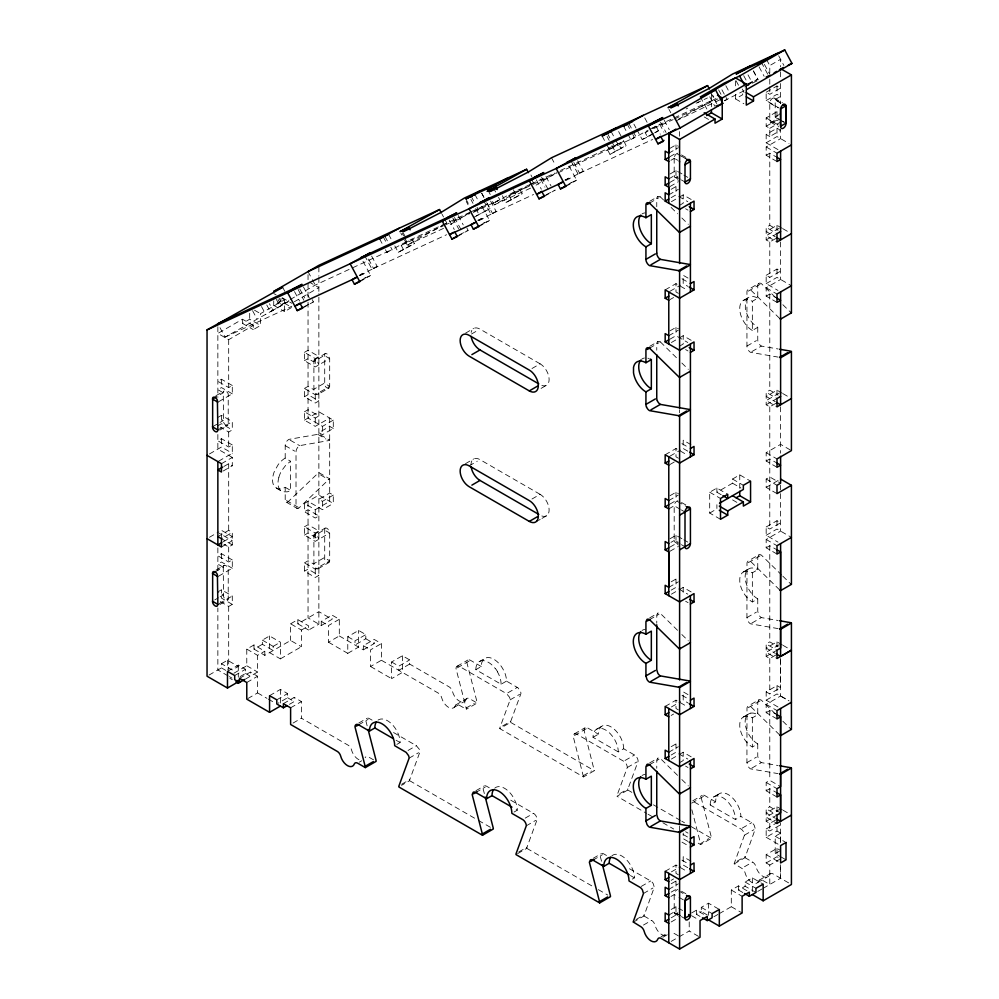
<?xml version="1.0" encoding="UTF-8"?>
<svg xmlns="http://www.w3.org/2000/svg" width="999" height="999" viewBox="0 0 999 999"><rect width="100%" height="100%" fill="white"/><g stroke="black" fill="none" stroke-linecap="round" stroke-linejoin="round"><path stroke-width="0.75" stroke-dasharray="5 3.75" d="M763.111 888.336L780.594 878.246L780.606 864.36M780.606 842.756L780.606 822.701M633.154 922.239L643.968 915.983L654.283 887.224L653.234 883.678A5.107 2.947 60 0 0 650.674 880.981L626.56 867.057M780.594 858.803L769.779 865.047L769.779 884.49L762.175 880.094A5.095 2.947 60 0 0 758.765 880.906A10.202 5.894 60 0 1 751.972 882.542A10.202 5.894 60 0 1 745.167 873.051A5.095 2.947 60 0 0 741.77 868.318L734.165 863.623L744.467 835.164L743.406 831.605A5.107 2.947 60 0 0 740.858 828.92L693.968 801.835A5.095 2.935 60 0 0 691.995 801.385M734.153 863.923L744.979 857.679L755.294 828.92L754.233 825.361A5.107 2.947 60 0 0 751.685 822.664L740.858 816.42A17.857 10.315 60 0 0 729.382 795.279A17.857 10.315 60 0 0 715.821 799.312L715.609 801.835L710.202 804.969L735.451 819.542L740.858 816.42M710.202 804.969L710.252 803.683A17.87 10.315 60 0 1 711.613 799.088A17.857 10.315 60 0 1 719.342 796.228A17.87 10.315 60 0 1 728.633 802.647L730.781 805.531A17.87 10.315 60 0 1 735.414 818.206L735.451 819.542M618.269 751.897L593.019 737.312L593.069 736.038A17.87 10.315 60 0 1 598.738 728.408A17.832 10.302 60 0 1 610.289 733.728L612.549 736.388A17.87 10.315 60 0 1 618.231 750.561L618.269 751.897L623.688 748.763L634.502 755.019A5.095 2.935 60 0 1 637.05 757.704L637.524 758.641A5.095 2.935 60 0 1 638.111 761.263L627.946 788.923A5.095 2.947 60 0 0 627.797 790.022L616.982 796.265L646.678 813.411M318.868 392.619L318.431 394.068L317.158 394.53A3.821 2.21 60 0 1 313.898 391.458L313.898 360.264A3.834 2.21 60 0 1 317.158 360.951L318.868 364.847M318.868 567.045L318.431 568.506L317.158 568.968A3.821 2.21 60 0 1 313.898 565.884L313.898 534.702A3.834 2.21 60 0 1 317.158 535.389L318.868 539.285M506.505 681.118L501.098 684.24L475.849 669.667L481.256 666.533L481.468 664.01A17.807 10.277 60 0 1 490.109 657.754A17.807 10.277 60 0 1 502.747 668.656L504.445 671.952A17.895 10.327 60 0 1 506.505 681.118L517.981 687.811L520.342 690.996A5.132 2.972 60 0 1 520.929 693.606L510.776 721.266A5.095 2.947 60 0 0 510.626 722.377L499.8 728.621L583.491 776.935L594.318 770.691L584.003 730.019L585.064 727.684A5.107 2.947 60 0 1 587.612 727.934L598.426 734.19A17.87 10.315 60 0 1 604.145 725.286A17.857 10.302 60 0 1 623.463 745.991L623.688 748.763M223.277 567.22L223.476 566.146A3.859 2.223 60 0 1 224.063 565.471A3.821 2.21 60 0 1 228.222 568.344L228.222 599.587A3.821 2.21 60 0 1 225.712 599.512A3.821 2.21 60 0 1 223.476 596.316L223.277 567.22L215.16 571.915M393.544 732.529L416.321 745.679L419.343 749.312A5.132 2.972 60 0 1 419.93 751.922L409.702 779.832A5.157 2.972 60 0 0 409.615 780.681L401.498 785.376M510.726 800.174L533.503 813.336A5.107 2.947 60 0 1 536.051 816.021L536.525 816.957A5.107 2.947 60 0 1 537.112 819.605L526.885 847.489A5.157 2.972 60 0 0 526.798 848.338L515.971 854.582M278.871 477.247L279.395 475.611A17.433 10.065 -60 0 1 281.681 470.679L285.964 464.972L290.609 461.263L285.202 458.141L285.202 445.641A5.132 2.972 -60 0 1 285.789 443.019A5.107 2.947 -60 0 1 287.475 440.447L288.798 439.398L318.082 434.29A5.145 2.972 -60 0 0 318.868 433.941L329.682 440.197A5.145 2.972 -60 0 1 328.908 440.547L299.625 445.641L298.301 446.703A5.107 2.947 -60 0 0 296.603 449.275A5.132 2.972 -60 0 0 296.016 451.885L296.016 506.043A5.132 2.972 -60 0 0 296.603 507.979A5.107 2.947 -60 0 0 298.301 508.591L328.908 479.408A5.157 2.972 -60 0 1 329.682 478.858L318.868 472.614A5.157 2.972 -60 0 0 318.082 473.164L287.475 502.347A5.107 2.947 -60 0 1 285.789 501.735A5.132 2.972 -60 0 1 285.202 499.787L285.202 487.3A17.87 10.315 -60 0 1 278.284 488.911L274.625 486.8A17.87 10.315 -60 0 1 274.625 470.829L278.284 464.498A17.87 10.315 -60 0 1 285.202 458.104M481.256 666.533L470.429 660.289A5.107 2.947 60 0 0 467.407 660.439A5.132 2.972 60 0 0 466.82 662.374L477.047 702.085A5.157 2.972 60 0 1 477.135 703.034L466.308 709.29A5.157 2.972 60 0 0 466.233 708.328L456.006 668.618A5.132 2.972 60 0 1 456.593 666.683A5.107 2.947 60 0 1 459.615 666.533L506.505 693.618L509.527 697.24A5.132 2.972 60 0 1 510.114 699.862L499.95 727.509A5.095 2.947 60 0 0 499.8 728.621M583.491 776.935L573.176 736.275L574.238 733.94A5.107 2.947 60 0 1 576.785 734.19L623.688 761.263A5.095 2.935 60 0 1 626.236 763.96L626.698 764.897A5.095 2.935 60 0 1 627.285 767.519L617.132 795.167A5.095 2.947 60 0 0 616.982 796.265M404.533 240.047L407.242 245.092L444.28 224.413M492.519 201.473L494.33 204.832L532.717 183.404M324.712 528.459L324.712 559.64A3.821 2.21 60 0 0 327.972 562.724L329.245 562.262L329.682 560.801L329.682 533.029L327.972 529.145A3.834 2.21 60 0 0 324.712 528.459M660.327 196.89A5.057 2.922 60 0 0 657.804 196.641L657.342 197.028A5.057 2.922 60 0 0 656.755 198.963L656.755 206.706M660.327 341.92A5.057 2.922 60 0 0 657.804 341.67L657.342 342.058A5.057 2.922 60 0 0 656.755 343.993L656.755 350.187M775.336 297.315L761.363 283.604A5.107 2.947 60 0 0 758.815 283.341L747.527 289.997A5.057 2.922 60 0 0 746.94 291.933L746.94 346.079A5.107 2.947 60 0 0 747.527 348.713L747.989 349.638A5.107 2.947 60 0 0 750.536 352.335L778.046 357.093M758.815 283.341L758.341 283.741A5.057 2.922 60 0 0 757.754 285.689L757.754 298.177L752.347 301.298L752.347 330.457L757.754 327.335A17.857 10.315 60 0 1 745.341 308.241L745.341 302.934A17.857 10.315 60 0 1 757.754 298.177M677.559 630.307L660.351 613.423A5.107 2.947 60 0 0 657.804 613.174L656.805 614.785L656.755 623.239M781.792 575.162L761.363 555.107A5.107 2.947 60 0 0 758.815 554.857L747.989 561.101L746.99 562.712L746.927 617.594L747.989 621.141A5.107 2.947 60 0 0 750.536 623.838L778.046 628.596M489.285 787.799L486.6 786.25A5.107 2.947 60 0 0 484.053 786.001L482.992 788.336L484.503 794.168M758.815 554.857L757.754 557.192L757.754 569.692L752.347 572.814A17.832 10.29 60 0 0 745.441 571.228M677.559 775.336L660.351 758.453A5.107 2.947 60 0 0 657.804 758.204L656.805 759.814L656.755 768.268M775.336 713.86L761.363 700.137A5.107 2.947 60 0 0 758.815 699.887L747.989 706.131L746.99 707.742L746.927 762.612L747.989 766.171A5.107 2.947 60 0 0 750.536 768.868L778.046 773.626M758.815 699.887L757.754 702.222L757.754 714.722L752.347 717.844A17.832 10.29 60 0 0 745.441 716.258M328.896 388.124L329.682 386.363L329.682 358.604L327.972 354.707A3.834 2.21 60 0 0 324.712 354.021L324.712 385.202A3.821 2.21 60 0 0 327.972 388.286L328.896 388.124L318.069 394.368M606.468 855.456L603.783 853.908A5.095 2.935 60 0 0 601.236 853.658L600.174 855.993L601.685 861.825M715.609 801.835L704.782 795.591A5.095 2.935 60 0 0 702.235 795.341L701.186 797.677L711.4 837.387A5.157 2.972 60 0 1 711.488 838.336L700.674 844.592L695.267 841.47M677.884 912.724L675.424 913.91L674.238 912.899L674.188 894.555A3.821 2.21 -60 0 1 677.884 889.51M611.85 855.856L613.274 854.907A17.845 10.302 60 0 1 631.78 867.369L632.929 870.042A17.932 10.352 60 0 1 634.44 877.859L632.28 879.108M469.48 212.837L447.752 226.174M555.294 173.351L534.827 185.914M719.867 99.813L676.198 120.817M253.284 325.462L242.47 319.218L217.857 333.429L228.684 339.672L253.284 325.462L253.284 329.633L260.502 325.462L260.502 313.661L284.553 299.775L284.553 311.588L291.77 307.417L280.944 301.174L273.726 305.332L273.726 300.911M242.47 319.218L242.47 323.389L249.688 319.218L260.502 325.462M220.005 327.709L225.075 337.138L289.885 300.749L280.944 304.882L278.047 299.488M280.944 304.882L288.861 300.312M290.185 299.55L315.259 285.077L350.836 268.619M266.745 304.97L270.367 311.7L282.667 304.907L279.046 298.177M294.343 301.76L318.868 287.612L309.24 282.055M385.414 249.688L386.863 252.372L390.472 250.287L352.247 267.969M386.863 252.372L406.655 241.571L469.592 212.462M403.608 249.825L401.198 245.329L412.013 239.086L414.435 243.569L398.251 252.297L394.805 245.891M304.458 306.456L313.424 301.885L312.225 299.65M398.251 252.297L414.435 243.569M302.61 308.142L313.424 301.885M359.24 275.524L362.837 273.439L365.259 277.922L370.617 275.449L362.337 260.052M360.002 275.687L377.172 266.396L369.93 252.934M368.494 259.053L373.564 268.481L377.172 266.396M473.813 211.488L482.23 206.618M470.991 211.813L487.587 204.146L473.164 212.475L498.214 200.474L494.605 202.56L493.156 199.862M494.605 202.56L514.398 191.746L529.682 184.678M361.65 280.007L365.259 277.922M359.802 281.693L370.617 275.449M511.351 200.012L508.941 195.517L519.755 189.273L522.177 193.756L505.993 202.485L500.474 192.233M476.223 215.971L490.01 208.629L487.25 203.509M473.826 217.357L490.01 208.629M505.993 202.485L522.177 193.756M478.184 220.517L481.793 218.444L484.203 222.927L489.572 220.454L481.98 206.343M478.958 220.692L496.128 211.401L488.886 197.927M486.725 202.71L492.519 213.486L496.128 211.401M459.153 234.927L468.119 230.369L466.92 228.122M457.305 236.613L468.119 230.369M558.266 172.715L607.604 149.9L618.431 143.656L620.841 148.139L626.198 145.667L622.752 139.248M606.468 144.118L609.353 149.5L623.788 141.171L556.406 172.328M609.353 149.5L634.415 137.5L631.518 132.118M480.606 225.012L484.203 222.927M478.746 226.698L489.572 220.454M627.909 134.203L630.806 139.585L634.415 137.5M630.806 139.585L648.189 130.17M653.558 133.566L647.552 137.038L645.142 132.542L647.539 131.156M652.347 128.384L655.956 126.299L658.366 130.794L654.757 132.867M565.272 180.257L568.881 178.172L571.291 182.667L576.648 180.182L568.381 164.798M607.604 149.9L610.014 154.395L620.841 148.139M232.292 385.502L221.466 379.245L217.857 381.331L228.684 387.575L232.292 385.502L232.292 393.831L217.857 402.16M566.046 180.432L583.204 171.141L576.685 159.016M610.014 154.395L626.198 145.667M573.813 162.45L579.595 173.214L583.204 171.141M546.241 194.668L555.207 190.097L544.38 196.353M769.779 73.127L769.779 65.559L780.594 59.303L780.606 66.871M636.663 129.258L642.182 139.51L658.366 130.794M567.682 184.753L571.291 182.667M565.834 186.438L576.648 180.182M232.292 393.831L221.466 387.575L217.857 389.66L223.277 392.782L223.476 421.865A3.821 2.21 60 0 0 225.712 425.075A3.821 2.21 60 0 0 228.222 425.149L228.222 393.906A3.859 2.223 60 0 0 225.724 391.084A3.859 2.223 60 0 0 223.476 391.708L223.277 392.782L215.16 397.477M747.652 84.453L752.459 81.681M747.002 85.452L757.829 79.196L753.483 71.116M744.742 86.913L760.401 79.246M724.7 100.812L727.097 99.425L719.854 85.964M215.946 395.716L224.063 391.034M735.464 94.381L735.464 98.889L742.682 94.73L742.682 90.559M304.433 352.347L308.042 350.262L318.868 356.518L315.259 358.591L304.433 352.347L304.433 360.676L315.259 366.933L329.682 358.604L324.275 355.469L313.449 361.725L308.042 358.604L304.433 360.676M766.171 92.233L776.997 85.989L780.606 88.074L769.779 94.318L766.171 92.233L766.171 100.574L779.295 108.142M669.979 148.351L675.986 144.88L678.396 146.266M668.768 153.209L678.396 147.652M314.248 359.965L325.075 353.721M766.171 100.574L776.997 94.318L780.606 96.404L775.187 99.525L775.187 117.27A3.821 2.21 -60 0 1 772.489 121.953A3.821 2.21 -60 0 1 769.779 120.392L769.779 103.034A3.821 2.21 -60 0 1 772.489 98.352A3.821 2.21 -60 0 1 775.187 99.912L781.206 103.384M217.857 417.432L221.466 415.347L232.292 421.603L232.292 429.932L228.684 432.005L220.267 427.147M669.979 156.681L675.986 153.209L685.177 158.516M670.941 160.29L674.188 158.416L680.194 161.888M212.45 426.798L223.277 420.554L220.03 418.681M217.857 425.761L221.466 423.676L232.292 429.932M217.857 429.932L232.292 421.603M219.78 430.119L227.884 425.437M777.984 149.613L766.171 142.795L766.171 134.465L776.997 128.222L780.606 130.307L769.779 136.551L769.779 128.334L766.171 126.249L766.171 117.919L776.997 111.676L780.606 113.761M669.979 174.038L675.986 170.567L683.079 174.475M304.433 388.449L308.042 386.363L313.449 389.485L324.275 383.241L329.682 386.363L315.259 394.692L304.433 388.449L304.433 396.778L315.259 403.034L318.868 400.949L308.042 394.692L304.433 396.778M779.52 114.385L775.187 116.883L781.206 120.355M668.768 178.896L674.188 175.774L680.369 179.158M232.292 444.942L221.466 438.698L217.857 440.784L228.684 447.028L232.292 444.942L232.292 453.271L217.857 461.613M766.171 126.249L776.997 120.005L779.395 121.391M669.979 182.367L675.986 178.896L678.396 180.282M769.779 128.334L780.594 122.09M669.979 186.538L678.396 181.681M209.44 453.971L221.466 447.028L232.292 453.271M649.687 201.323L657.804 196.628M671.178 189.31L675.986 186.538L678.396 187.924M649.537 203.134L659.003 197.665M668.768 194.867L678.396 189.31M671.178 197.64L675.986 194.867L687.799 201.686M766.171 142.795L776.997 136.551L789.023 143.494M304.433 411.8L308.042 409.715L318.868 415.959L315.259 418.044L304.433 411.8L304.433 420.129L315.259 426.373L329.682 418.044L329.682 501.348L315.259 509.69L304.433 503.434L304.433 511.763L315.259 518.019L318.868 515.934L308.042 509.69L304.433 511.763M671.403 201.686L677.959 197.889M679.27 197.14L683.204 194.867L694.03 201.111M776.997 161.538L766.171 155.295L766.171 146.965L780.606 138.636L780.606 129.308M221.466 463.686L232.292 457.442L232.292 465.771L221.466 472.015M223.876 466.471L228.684 463.686L232.292 465.771M304.433 420.129L318.868 411.8L333.291 420.129L333.291 428.459L322.477 434.702L318.868 432.629L329.682 426.373L333.291 428.459M679.595 205.282L683.204 203.197L683.204 194.867M766.171 155.295L769.779 153.209L775.786 156.681M465.497 333.154L473.613 328.471M471.491 334.016L477.285 330.669M308.042 302.247L308.042 418.044L322.477 426.373L333.291 420.129M209.44 537.275L218.843 531.855M217.857 536.588L228.684 530.332L232.292 532.417L232.292 544.917L228.684 547.002L223.876 544.218M232.292 544.917L221.466 538.673L232.292 532.417M775.798 238.511L769.779 241.983L766.171 239.897L766.171 227.397L769.779 225.312L778.196 230.182M223.102 541.883L232.292 536.588L221.466 530.332L221.466 538.673M665.172 289.885L675.986 283.629L687.799 290.447M782.242 228.346L776.997 225.312L766.171 231.568L775.349 236.863M221.466 547.002L232.292 540.746L219.168 533.179M531.992 368.506L540.109 363.823A12.737 7.355 60 0 1 546.49 370.567A12.787 7.38 60 0 1 547.602 384.378A12.737 7.355 60 0 1 541.858 385.452M670.092 291.209L680.581 285.14M779.295 228.159L766.171 235.727L776.997 241.983M304.433 503.434L318.868 495.104L333.291 503.434L333.291 495.104L329.682 493.019L318.868 499.275L322.477 501.348L333.291 495.104M232.292 559.939L221.466 553.683L217.857 555.769L228.684 562.012L232.292 559.939L232.292 568.269L217.857 576.598M766.171 239.897L776.997 233.654L766.171 227.397M669.979 299.6L673.588 297.515M232.292 568.269L221.466 562.012L217.857 564.098L225.974 568.781M215.946 570.154L224.063 565.471M339.31 619.293L328.484 625.549L328.484 642.207L339.31 635.963L339.31 619.293L332.093 615.134L332.093 619.293L321.266 625.549L308.042 617.906L308.042 501.348L322.477 509.69L333.291 503.434M541.083 388.399L546.49 385.277M304.433 526.785L308.042 524.7L318.868 530.956L315.259 533.029L304.433 526.785L304.433 535.114L315.259 541.358L329.682 533.029L324.275 529.907L313.449 536.163M304.433 535.114L308.042 533.029L316.159 537.724M314.248 534.403L325.075 528.159M220.267 601.585L228.684 606.443L232.292 604.37L232.292 596.028L221.466 589.785L217.857 591.87L223.277 594.992L219.668 597.077M669.979 330.844L675.986 327.372L678.396 328.758M766.171 275.299L776.997 269.056L780.606 271.141L769.779 277.385L766.171 275.299L766.171 283.629L777.984 290.447M649.687 346.353L657.804 341.658M668.781 335.701L678.396 330.145M649.537 348.164L659.003 342.694M748.288 291.146L760.014 284.378M214.773 599.899L218.456 597.764M669.979 339.173L675.986 335.701L687.799 342.52M766.171 283.629L776.997 277.385L791.42 285.714M743.418 300.424L748.825 297.29M219.168 603.608L232.292 596.028M671.403 342.52L677.959 338.723M679.27 337.974L683.204 335.701L694.03 341.945M776.997 302.372L766.171 296.129L766.171 287.799L780.606 279.47L780.606 241.883M219.78 604.557L227.884 599.862M465.497 463.673L473.613 458.991M469.168 465.871L477.285 461.188M304.433 562.887L308.042 560.801L313.449 563.923L324.275 557.679L329.682 560.801L315.259 569.13L304.433 562.887L304.433 571.216L315.259 577.459L318.868 575.387L308.042 569.13L304.433 571.216M679.595 346.116L683.204 344.031L683.204 335.701M766.171 296.129L769.779 294.043L775.786 297.515M318.069 568.806L328.896 562.549M746.94 346.079L756.405 340.609M751.897 351.548L761.363 346.079L778.171 348.988M221.466 663.723L227.485 660.252L238.299 666.508L232.292 669.979L221.466 663.723L221.466 667.894L207.043 676.223M233.916 673.201L246.778 665.771L246.778 649.113L253.996 644.954L264.81 651.198L264.81 655.356L290.609 640.471L301.423 646.715L301.423 630.057L290.609 623.813L290.609 640.471M262.35 640.122L273.177 646.365L273.177 650.536L262.35 644.293L262.35 640.122L269.568 635.951L280.382 642.207L280.382 658.865L269.568 652.622L269.568 635.951M290.609 623.813L297.827 619.642L308.641 625.886L308.641 630.057L318.868 624.15L318.868 293.381M253.996 644.954L253.996 649.113L262.35 644.293M297.827 619.642L297.827 623.813L318.868 611.663L332.093 619.293M227.485 671.365L238.299 665.109L245.517 669.28L245.517 673.451L239.51 676.922M246.778 649.113L257.592 655.356L264.81 651.198M273.177 646.365L280.382 642.207M301.423 630.057L308.641 625.886M531.992 499.013L540.109 494.33A12.75 7.355 60 0 1 547.602 503.284A12.787 7.38 60 0 1 546.49 515.809L541.083 518.918M321.266 625.549L321.266 621.378L332.093 615.134M234.703 675.524L245.517 669.28M239.56 678.333L250.374 672.09L257.592 676.248L257.592 692.919L246.778 699.163M245.567 679.033L257.592 672.027L257.592 655.356M280.382 658.865L301.423 646.715M246.778 682.504L257.592 676.248M538.374 520.479L540.184 519.43M775.798 403.384L769.779 406.855L766.171 404.782L766.171 392.282L769.779 390.197L778.196 395.055M328.484 642.207L347.777 653.346L347.777 636.688L358.604 630.431L365.809 634.602L365.809 638.761L354.995 645.017L354.995 640.846L365.809 634.602M665.172 454.757L675.986 448.514L687.799 455.332M782.242 393.231L776.997 390.197L766.171 396.441L775.349 401.748M670.092 456.081L680.581 450.025M779.295 393.032L766.171 400.611L776.997 406.855M766.171 404.782L776.997 398.526L766.171 392.282M269.568 695.666L280.394 689.41L287.6 693.581L287.6 697.739L277.984 703.296M669.979 464.485L674.787 461.7M347.777 653.346L358.604 647.09L358.604 630.431M339.31 635.963L363.349 649.837L363.349 645.679L374.175 639.422L381.393 643.593L381.393 660.252L370.567 666.508L370.567 649.837L381.393 643.593M276.785 699.824L287.6 693.581M363.349 649.837L374.175 643.593L374.175 639.422M283.391 703.646L294.218 697.402L301.436 701.56L301.436 718.219L348.114 745.179A5.095 2.947 60 0 1 351.523 749.912A10.202 5.894 60 0 0 360.452 760.264M289.41 704.345L294.218 701.56L294.218 697.402M290.609 707.804L301.436 701.56M669.979 495.716L675.986 492.245L678.396 493.631M668.781 500.574L678.396 495.029M402.435 655.744L402.435 672.402L391.608 678.646L391.608 661.987L402.435 655.744L409.652 659.902L409.652 664.073L449.125 686.862A5.095 2.947 60 0 1 452.522 691.608A10.202 5.894 60 0 0 459.328 701.086A10.202 5.894 60 0 0 466.133 699.462A5.095 2.947 60 0 1 469.53 698.651L477.135 703.034M669.979 504.045L675.986 500.574L685.614 506.131M293.019 723.089L301.436 718.219M668.768 508.903L674.188 505.781A3.821 2.21 -60 0 1 677.884 500.749M776.997 467.257L766.171 461.014L766.171 452.672L780.606 444.343L791.42 450.599M391.608 661.987L398.826 666.158L409.652 659.902M409.652 664.073L398.826 670.317L398.826 666.158M720.504 519.305L709.69 513.061L709.69 492.232L716.895 488.061L727.722 494.318M716.895 488.061L716.895 492.232L732.529 483.204L732.529 479.045L739.747 474.875L750.561 481.118M766.171 461.014L769.779 458.928L775.786 462.4M776.997 493.631L766.171 487.387L766.171 479.058L769.779 476.973L780.606 483.229M709.69 513.061L716.895 508.891L716.895 504.732M669.979 538.761L675.986 535.289L683.204 539.46M670.941 542.37L674.188 540.496A3.821 2.21 -60 0 0 677.884 541.258M766.171 487.387L779.295 479.82M358.766 723.039L366.883 718.356M457.055 666.283L467.882 660.039M358.604 724.849L368.069 719.38M457.355 667.844L469.08 661.076M669.979 547.09L675.986 543.618L678.396 545.004M669.979 551.261L678.396 546.403M475.849 669.667A18.044 10.415 60 0 1 476.336 665.933A17.595 10.152 60 0 1 477.26 663.786A17.67 10.202 60 0 1 479.545 661.488L484.952 658.366M455.819 704.894L466.633 698.651M671.178 581.805L675.986 579.02L678.396 580.419M766.171 526.96L776.997 520.716L780.606 522.802L769.779 529.045L766.171 526.96L766.171 535.289L777.984 542.107M359.29 762.162L361.7 760.776M454.283 707.317L465.109 701.073M668.768 587.362L678.396 581.805M396.84 744.43L400.087 742.557A17.857 10.302 60 0 0 393.469 725.911A17.857 10.302 60 0 0 380.557 719.08L378.908 719.605A17.857 10.302 60 0 0 377.497 720.554M466.158 708.004L474.275 703.321M671.178 590.134L675.986 587.362L687.799 594.168M766.171 535.289L776.997 529.045L791.42 537.375M671.403 594.168L677.959 590.384M679.27 589.635L683.204 587.362L694.03 593.606M776.997 554.033L766.171 547.789L766.171 539.46L780.606 531.131L780.606 485.189M408.042 750.461L416.321 745.679M507.854 692.831L517.332 687.362M766.171 547.789L769.779 545.704L775.786 549.175M649.687 617.857L657.804 613.174M409.103 758.179L418.581 752.709M510.114 699.862L519.58 694.392M649.537 619.667L659.003 614.198M748.288 562.662L760.014 555.894M743.418 571.928L748.825 568.806M401.648 784.265L409.765 779.582M502.659 725.948L510.776 721.266M745.429 571.203A17.857 10.315 60 0 0 739.772 578.821L739.772 581.443A17.857 10.315 60 0 0 745.429 595.604A17.832 10.29 60 0 0 752.347 601.972L757.754 598.851A17.832 10.302 60 0 1 753.109 595.142A17.857 10.315 60 0 1 745.192 578.483A17.857 10.315 60 0 1 750.848 568.069A17.832 10.302 60 0 1 757.754 569.717M746.927 617.594L756.405 612.125M751.897 623.051L761.363 617.594L778.171 620.504M475.936 790.684L484.053 786.001M574.238 733.94L585.064 727.684M475.786 792.507L485.252 787.037M574.537 735.489L586.251 728.721M596.715 729.145L602.135 726.011M593.019 737.312L598.426 734.19M775.786 655.044L769.779 658.516L766.171 656.43L766.171 643.943L769.779 641.857L778.196 646.715M665.172 706.418L675.986 700.174L687.799 706.98M782.242 644.879L776.997 641.857L766.171 648.101L775.349 653.408M671.403 706.98L680.581 701.685M779.295 644.692L766.171 652.272L776.997 658.516M766.171 656.43L776.997 650.187L766.171 643.943M671.178 715.446L673.588 714.048M514.023 812.075L517.27 810.201L513.274 807.904M583.341 775.661L591.458 770.978M525.212 818.119L533.503 813.336M625.037 760.476L634.502 755.019M526.286 825.823L535.751 820.354M627.285 767.507L636.763 762.05M671.178 746.678L675.986 743.905L678.396 745.291M777.971 706.98L766.171 700.174L766.171 691.845L776.997 685.589L780.594 687.674L780.594 658.428M649.687 762.886L657.804 758.204M668.768 752.235L678.396 746.678M766.171 691.845L769.779 693.918L780.594 687.674M649.537 764.697L659.003 759.228M748.288 707.692L760.014 700.923M671.178 755.019L675.986 752.235L687.799 759.053M766.171 700.174L776.997 693.918L788.798 700.736M743.418 716.957L748.825 713.835M671.403 759.053L677.959 755.269M679.27 754.507L683.204 752.235L694.03 758.478M776.997 718.918L766.171 712.662L766.171 704.332L780.606 696.003L780.606 657.717M518.831 851.922L526.948 847.227M619.83 793.606L627.946 788.923M679.595 762.649L683.204 760.564L683.204 752.235M766.171 712.662L769.779 710.589L775.786 714.06M745.429 716.233A17.857 10.315 60 0 0 739.772 723.838L739.772 726.473A17.857 10.315 60 0 0 745.429 740.634A17.832 10.29 60 0 0 752.347 747.002L757.754 743.868A17.832 10.302 60 0 1 753.109 740.172A17.857 10.315 60 0 1 745.192 723.513A17.857 10.315 60 0 1 750.848 713.099M746.927 762.612L756.405 757.155M593.119 858.341L601.236 853.658M692.769 800.811L702.235 795.341M751.897 768.081L761.363 762.612L778.171 765.534M592.956 860.151L602.434 854.694M691.708 803.146L703.433 796.378M713.898 796.79L719.305 793.668M776.997 797.015L766.171 790.771L766.171 782.442L769.779 780.356L780.606 786.6M766.171 790.771L769.779 788.686L775.786 792.157M700.674 844.592A5.157 2.972 60 0 0 700.586 843.643L708.641 838.623M775.786 819.929L769.779 823.401L766.171 821.315L766.171 808.815L769.779 806.73L780.606 812.986M665.172 871.29L675.986 865.047L687.799 871.865M782.242 809.764L776.997 806.73L766.171 812.986L775.349 818.281M641.208 886.45L650.674 880.981M742.22 828.134L751.685 822.664M671.403 871.865L680.581 866.558M780.606 808.815L766.171 817.145L776.997 823.401M766.171 821.315L776.997 815.059L766.171 808.815M643.468 893.481L652.934 888.011M744.467 835.164L753.933 829.694M671.178 880.319L673.588 878.933M671.178 883.79L675.986 881.018L678.396 882.404M766.171 828.945L776.997 822.701L776.997 831.031L766.171 837.274L766.171 828.945L769.779 831.031L780.594 824.787M668.768 889.347L678.396 883.79M671.178 892.119L675.986 889.347L685.614 894.904M670.978 896.453L674.225 894.58L678.271 896.915M781.967 857.504L775.224 853.621L775.224 836.263L780.631 833.141L780.631 843.256M636.013 919.567L644.13 914.884M737.012 861.25L745.129 856.568M643.468 925.062L651.585 920.379A5.095 2.947 60 0 1 654.982 925.124A10.202 5.894 60 0 0 665.946 935.476M744.467 866.757L752.584 862.062A5.095 2.947 60 0 1 755.993 866.807A10.202 5.894 60 0 0 762.786 876.285A10.202 5.894 60 0 0 769.592 874.662A5.095 2.947 60 0 1 772.989 873.85L791.42 884.49M671.178 909.477L675.986 906.705L682.542 910.489M769.779 865.047L766.171 862.961L766.171 854.632L776.997 848.388L780.631 850.486M668.806 915.059L674.225 911.925L680.956 915.821M775.224 853.621L779.557 851.111M671.178 917.806L675.986 915.034L679.595 917.119M766.171 862.961L776.997 856.717L779.395 858.104M671.178 921.977L678.396 917.806M691.62 912.949L696.428 910.176L707.255 916.42M707.304 914.997L701.298 911.525L701.298 907.367L708.503 903.196L719.33 909.452M719.23 913.673L731.305 906.705L731.305 890.047L738.511 885.876L749.337 892.119M755.956 892.469L745.129 886.225L745.129 882.055L752.347 877.896L763.161 884.14M696.428 910.176L696.428 914.335L701.298 911.525M738.511 885.876L738.511 890.047L745.129 886.225M660.976 936.85L666.395 933.728M759.277 880.107L770.104 873.85M757.754 882.517L768.581 876.273M671.178 941.408L678.396 937.249M679.033 936.875L689.223 931.006L700.037 937.249M713.873 916.77L717.894 914.447M757.729 891.445L762.037 888.96M662.886 937.262L667.569 934.589M533.304 183.067L532.042 179.383M445.929 223.501L446.778 223.014L444.967 219.655M678.483 119.218L714.847 99.076L713.036 95.704M686.113 108.953L687.712 108.104M443.519 228.384L407.242 245.092M530.606 188.124L494.33 204.832M479.545 661.488L480.507 661.038A17.907 10.34 60 0 1 482.667 660.651A17.845 10.302 60 0 1 494.268 667.344L495.379 668.743M696.141 103.184L707.429 97.964M531.031 184.053L554.994 172.977M650.599 128.784L672.939 118.444M674.138 117.894L716.096 98.489M748.089 83.704L757.829 79.196M401.198 245.329L443.331 225.849M444.73 225.2L470.005 213.524M508.941 195.517L556.868 173.364M645.142 132.542L647.939 131.256M653.533 128.671L673.114 119.618M674.512 118.968L717.869 98.926M744.068 90.747L724.425 100.662L727.097 99.425M642.182 139.51L647.552 137.038M270.367 311.7L273.052 310.464L269.43 303.733M717.482 104.982L714.809 106.219L709.74 96.791M225.075 337.138L291.795 306.281M360.04 274.737L362.837 273.439M373.564 268.481L446.565 234.728M477.772 220.292L481.793 218.444M492.519 213.486L533.578 194.493M564.86 180.032L568.881 178.172M579.595 173.214L652.597 139.473M276.273 488.174L282.655 491.758L287.138 491.858A17.82 10.29 -60 0 0 290.609 490.422L290.609 461.263M774.4 98.164L782.517 102.847M775.187 99.525L781.206 102.997M769.779 103.034L777.896 107.73M782.404 121.054L786.013 123.127M775.187 117.27L778.795 119.356M779.994 120.042L783.603 122.128M735.464 98.889L743.88 103.746M766.171 117.919L780.594 126.249M769.779 120.392L777.896 125.087M770.566 122.153L778.683 126.836M766.171 134.465L769.779 136.551M766.171 146.965L776.997 153.209M704.208 116.945L709.015 119.718M681.505 154.92L686.925 158.042M682.305 156.668L685.776 158.679M677.884 153.184A3.821 2.21 -60 0 0 674.188 158.229L677.659 160.24M783.004 228.783L789.023 232.255M683.865 175.112L687.799 177.385M681.405 179.945L685.014 182.018M674.974 177.335L677.684 178.896M685.614 208.754L688.011 210.14M766.171 287.799L776.997 294.043M688.011 278.072L683.204 275.299L683.204 283.629L688.011 286.413M682.005 278.771L690.421 283.629M678.396 293.356L675.986 291.958L675.986 283.629M783.004 393.668L789.023 397.14M685.614 349.588L688.011 350.974M766.171 452.672L776.997 458.928M766.171 479.058L776.997 485.302M690.933 444.642L683.204 440.184L683.204 448.514L689.647 452.235M681.917 443.606L688.011 447.127M540.109 363.823L479.995 329.108A12.75 7.368 60 0 0 471.141 332.392M732.529 479.045L743.356 485.289M732.529 483.204L740.946 488.061M678.396 458.229L675.986 456.843L675.986 448.514M732.529 499.875L738.548 503.334M716.895 492.232L721.703 495.005M709.69 492.232L720.504 498.476M766.171 539.46L776.997 545.704M681.505 502.472L686.925 505.594M680.194 509.253L674.188 505.781L674.188 540.496L680.194 543.968M681.405 509.952L685.014 512.037M282.143 297.702L291.77 303.246M273.726 293.531L276.136 294.917M282.143 298.389L284.553 299.775M683.865 539.835L687.799 542.107M273.726 305.332L284.553 311.588M681.405 544.667L685.014 546.74M674.974 542.245L677.684 543.806M254.495 310.19L260.502 313.661M540.109 494.33L479.995 459.627A12.75 7.368 60 0 0 470.979 464.822M242.47 323.389L253.284 329.633M783.004 645.329L789.023 648.801M685.614 601.236L688.099 602.684M780.606 696.003L789.023 700.861M317.832 434.365L325.949 439.048M766.171 704.332L776.997 710.589M290.16 440.172L299.625 445.641M285.202 445.641L294.668 451.111M320.542 474.937L328.659 479.632M688.011 694.617L683.204 691.832L683.204 700.174L688.011 702.946M682.005 695.304L688.011 698.776M678.396 709.889L675.986 708.503L675.986 700.174M285.202 487.3L290.609 490.422M232.292 457.442L217.857 449.113L217.857 433.266M286.551 500.574L298.276 507.342M286.251 502.122L297.078 508.379M766.171 782.442L776.997 788.686M783.004 810.201L789.023 813.673M685.614 766.121L688.011 767.507M776.997 831.031L780.631 833.141M775.187 836.238L784.814 841.795M766.171 837.274L779.282 844.854M782.404 857.754L786.013 859.839M766.171 854.632L780.594 862.961M365.809 638.761L374.175 643.593M510.626 722.377L594.318 770.691M627.797 790.022L631.855 792.357M653.446 804.832L680.444 820.416M681.793 821.19L684.49 822.751M691.246 826.648L711.488 838.336M744.979 857.679L752.584 862.062M321.266 621.378L328.484 625.549M347.777 636.688L354.995 640.846M363.349 645.679L370.567 649.837M685.614 831.73L688.011 833.116M381.393 660.252L438.299 693.106A5.095 2.947 60 0 1 441.708 697.851A10.202 5.894 60 0 0 448.501 707.329A10.202 5.894 60 0 0 455.307 705.706A5.095 2.947 60 0 1 458.703 704.894L466.308 709.29M648.026 814.197L653.421 817.307M662.874 822.764L673.676 828.995M683.116 834.452L688.523 837.574M688.011 841.445L683.204 838.673L683.204 833.116M682.005 842.145L688.011 845.616M297.827 623.813L308.641 630.057M745.129 882.055L755.956 888.311M370.567 666.508L391.608 678.646M690.933 861.175L683.204 856.717L683.204 865.047L689.647 868.768M738.511 890.047L743.331 892.819M681.917 860.139L688.011 863.66M731.305 890.047L742.12 896.29M232.292 604.37L221.466 598.114L221.466 589.785M678.396 874.762L675.986 873.376L675.986 865.047M731.305 906.705L742.12 912.949M681.505 891.245L686.925 894.367M253.996 649.113L264.81 655.356M701.298 907.367L712.112 913.61M372.103 720.154L369.43 718.606A5.107 2.947 60 0 0 366.408 718.743A5.132 2.972 60 0 0 365.821 720.691L367.32 726.523M678.995 897.327L683.653 900.024M396.103 740.247L400.087 742.557M630.456 875.561L634.44 877.859M696.428 914.335L700.037 916.42M691.62 915.733L697.639 919.192M246.778 665.771L257.592 672.027M674.188 912.424L680.194 915.896M681.405 916.582L685.002 918.668M674.637 913.635L677.697 915.396M245.517 673.451L250.374 676.248L250.374 672.09M287.6 697.739L294.218 701.56M221.466 667.894L226.273 670.666M228.084 675.873L217.857 669.979L217.857 607.954M229.358 676.61L231.918 678.084M257.592 692.919L266.983 698.338M268.319 699.113L275.025 702.984M373.601 759.889L368.519 756.955A5.095 2.947 60 0 0 365.122 757.766M409.615 780.681L477.11 819.655M478.459 820.429L490.609 827.447M526.798 848.338L592.944 886.525M598.339 889.634L607.792 895.092M643.968 915.983L651.585 920.379M678.333 935.826L671.99 932.167A5.095 2.947 60 0 0 670.916 931.73M229.882 678.309L232.292 679.695M782.866 304.707L790.396 312.088M660.364 196.89L663.586 200.05M671.116 207.442L677.559 213.774M681.855 217.994L688.311 224.325M779.57 318.344L750.536 289.847A5.057 2.922 60 0 0 747.976 289.61M660.364 341.92L677.559 358.803M681.855 363.024L688.311 369.355M782.866 576.211L790.396 583.603M779.57 589.847L750.536 561.351A5.107 2.947 60 0 0 747.989 561.101M782.866 721.241L790.396 728.633M681.855 634.527L688.311 640.859M779.57 734.877L750.536 706.38A5.107 2.947 60 0 0 747.989 706.131M681.855 779.557L688.311 785.888M668.98 109.366L670.791 112.737M778.671 55.732L783.903 65.459M766.57 59.59L769.779 65.559M764.41 64.361L769.48 73.789M761.213 62.063L767.719 74.188M759.053 66.846L764.123 76.274M753.346 70.867L758.166 79.845M748.014 74.888L752.359 82.967M743.693 75.624L748.75 85.052M742.245 89.048L744.055 92.42M736.113 80.832L739.135 86.438M725.836 85.727L729.457 92.457M718.631 89.885L721.528 95.28M710.963 92.857L716.758 103.634M700.349 96.915L707.579 110.377M664.198 120.242L669.268 129.67M660.526 122.19L666.033 132.455M659.565 124.063L663.91 132.143M655.956 126.149L660.302 134.228M644.73 117.882L647.489 123.002M633.915 124.126L635.976 127.972M628.92 123.639L632.542 130.37M633.266 131.718L636.163 137.113M627.172 124.038L630.794 130.769M623.563 126.124L627.185 132.855M618.618 131.556L622.065 137.962M611.088 131.481L614.71 138.212M615.434 139.56L618.331 144.942M607.479 133.554L611.101 140.297M611.825 141.633L614.722 147.028M607.105 136.526L609.178 140.372M611.937 145.492L615.384 151.91M602.122 136.039L605.744 142.77M571.328 161.488L577.847 173.614M551.498 157.78L555.119 164.51M545.966 176.586L551.036 186.014M541.57 177.185L548.463 190.01M540.609 179.058L544.954 187.138M536.276 179.795L541.346 189.223M530.919 174.962L531.818 176.648M513.361 189.822L516.808 196.241M493.456 187.962L495.629 191.995M498.526 197.39L499.975 200.087M488.086 190.434L490.259 194.48M481.73 193.244L483.803 197.09M481.793 193.369L483.966 197.415M483.528 200.412L490.759 213.873M474.887 194.443L478.509 201.186M471.278 196.528L474.175 201.91M477.072 207.305L478.521 210.002M470.904 199.488L472.977 203.334M475.736 208.466L479.183 214.885M465.921 199.013L469.542 205.744M466.233 201.411L468.044 204.783M458.166 215.497L463.236 224.925M454.483 217.457L461.388 230.282M452.797 217.982L458.591 228.746M449.188 220.055L454.258 229.483M442.07 214.261L443.519 216.958M403.334 233.054L405.507 237.1M402.172 233.229L403.559 235.789M404.245 237.075L409.066 246.054M400.911 233.316L401.81 235.002M388.599 234.34L392.045 240.759M384.99 236.426L387.887 241.82M390.784 247.203L392.232 249.9M383.229 236.825L386.85 243.556M379.62 238.911L382.517 244.293M364.573 255.407L371.815 268.881M308.017 271.603L311.638 278.334M312.362 279.683L315.259 285.077M303.471 287.025L309.265 297.802M299.787 288.973L304.62 297.952M298.102 289.498L303.896 300.274M294.493 291.583L299.563 301.011M282.642 287.275L284.815 291.321M276.373 299.413L279.995 306.156M261.488 306.543L265.834 314.635M252.56 310.677L256.905 318.756M691.857 809.764L700.524 843.306M501.098 684.24L501.048 682.904A17.907 10.34 60 0 0 499.737 676.773A17.845 10.302 60 0 0 497.377 671.765M780.606 71.778L780.606 77.997M780.606 83.529L780.606 103.634M780.606 406.793L780.606 453.196M780.594 864.784L780.594 878.246M776.997 85.989L776.997 94.318M776.997 111.676L776.997 120.005M776.997 128.222L776.997 136.551M776.997 225.312L776.997 230.869M776.997 269.056L776.997 277.385M776.997 390.197L776.997 395.754M776.997 520.716L776.997 529.045M776.997 641.857L776.997 647.414M776.997 685.589L776.997 693.918M776.997 806.73L776.997 812.287M776.997 848.388L776.997 856.717M769.779 79.183L769.779 85.24M769.779 86.751L769.779 94.318M769.779 153.209L769.779 225.312M769.779 241.983L769.779 277.385M769.779 294.043L769.779 390.197M769.779 406.855L769.779 529.045M769.779 545.704L769.779 641.857M769.779 710.589L769.779 780.356M769.779 788.686L769.779 806.73M769.779 658.516L769.779 693.918M769.779 823.401L769.779 831.031M757.754 327.335L757.754 339.835A5.057 2.922 60 0 0 758.341 342.457L758.815 343.394A5.107 2.947 60 0 0 761.363 346.079M757.754 598.851L757.754 611.338L758.815 614.897A5.107 2.947 60 0 0 761.363 617.594M757.754 743.868L757.754 756.368L758.815 759.927A5.107 2.947 60 0 0 761.363 762.624M752.347 572.814L752.347 601.972M752.347 717.844L752.347 747.002M752.347 877.896L752.347 891.52M739.747 474.875L739.747 488.261M735.464 80.857L735.464 86.876M711.413 94.743L711.413 106.768M708.503 903.196L708.503 915.321M689.223 921.915L689.223 931.006M683.204 587.362L683.204 595.691M679.595 131.593L679.595 136.201M679.595 409.69L679.595 412.799M679.595 826.223L679.595 830.868M675.986 144.88L675.986 153.209M675.986 170.567L675.986 178.896M675.986 186.538L675.986 194.867M675.986 327.372L675.986 335.701M675.986 492.245L675.986 500.574M675.986 535.289L675.986 543.618M675.986 579.02L675.986 587.362M675.986 743.905L675.986 752.235M675.986 881.018L675.986 889.347M675.986 906.705L675.986 915.034M674.188 158.229L674.188 175.774M322.477 426.373L322.477 434.702M322.477 501.348L322.477 509.69M318.868 266.895L318.868 276.248M318.868 277.61L318.868 292.932M315.259 358.591L315.259 366.933M315.259 394.692L315.259 403.034M315.259 418.044L315.259 426.373M315.259 509.69L315.259 518.019M315.259 533.029L315.259 541.358M315.259 569.13L315.259 577.459M308.042 274.65L308.042 300.711M280.944 298.389L280.944 301.174M280.394 689.41L280.394 703.046M249.688 313.324L249.688 319.218M238.299 665.109L238.299 677.235M228.684 339.672L228.684 387.575M228.684 432.005L228.684 447.028M228.684 463.686L228.684 530.332M228.684 547.002L228.684 562.012M228.684 606.443L228.684 670.017M227.485 660.252L227.485 669.342M221.466 379.245L221.466 387.575M221.466 415.347L221.466 423.676M221.466 438.698L221.466 447.028M221.466 553.683L221.466 562.012M217.857 326.748L217.857 397.377M217.857 547.877L217.857 571.053M278.896 477.272A17.82 10.29 -60 0 0 278.059 481.805L278.034 484.415A17.82 10.29 -60 0 0 278.896 487.999L279.395 489.011A17.433 10.065 -60 0 0 281.681 491.296M495.604 668.768A18.044 10.415 60 0 1 497.614 671.827M750.848 713.136A17.832 10.302 60 0 1 757.754 714.747M752.347 330.457A17.832 10.29 60 0 1 747.702 326.76L745.441 324.101A17.857 10.315 60 0 1 741.782 317.757A17.832 10.29 60 0 1 739.784 309.965L739.772 307.317A17.857 10.315 60 0 1 745.429 299.688L747.702 299.65A17.832 10.29 60 0 1 752.347 301.348M677.884 176.348A3.821 2.21 -60 0 1 674.188 175.587M546.49 515.784A12.75 7.355 60 0 1 541.858 515.971M641.533 359.353A17.857 10.315 60 0 1 644.43 358.004M647.864 358.179A17.832 10.29 60 0 1 649.038 358.529M494.68 788.211A17.845 10.302 60 0 1 513.186 797.127L515.746 802.384A17.845 10.302 60 0 1 517.257 810.201M645.329 774.45A17.87 10.315 60 0 0 643.581 774.749A17.857 10.315 60 0 0 642.045 775.499M645.329 629.42A17.87 10.315 60 0 0 643.581 629.72A17.857 10.302 60 0 0 642.045 630.469M645.329 212.874A17.87 10.315 60 0 0 643.581 213.187A17.857 10.302 60 0 0 642.045 213.936M698.888 102.06A17.732 0.887 -28 0 1 697.527 102.835"/><path stroke-width="1.5" d="M690.421 642.682L679.595 648.938L679.595 416.096L690.421 409.84A5.107 2.947 60 0 0 689.385 409.428L660.364 404.395A5.107 2.947 60 0 1 657.804 401.698L657.342 400.761M690.421 226.149L679.595 232.392L679.595 139.485L715.022 119.031L715.022 123.189L722.24 119.031L722.24 97.989L746.29 84.103L746.29 105.145L753.508 100.974L753.508 96.816L791.42 74.913L791.42 312.862L780.606 319.106A5.132 2.96 60 0 1 779.819 318.556M690.421 787.712L679.595 793.955L679.595 687.599L690.421 681.355A5.12 2.947 60 0 0 689.385 680.931L660.351 675.898A5.107 2.947 60 0 1 657.804 673.214L656.755 669.655L656.755 624.787M780.606 479.058L791.42 485.302L791.42 537.375L791.42 584.365L780.594 590.621L780.606 543.618M786.013 105.782L786.013 123.127L780.594 126.249L780.606 108.903L786.013 105.782L783.603 104.383M217.857 429.932L217.407 431.406A3.821 2.21 60 0 1 213.649 430.094A3.859 2.223 60 0 1 212.65 428.121L212.65 397.964A3.859 2.223 60 0 1 213.249 397.29A3.821 2.21 60 0 1 217.395 400.149L217.857 429.932L212.45 426.798M217.857 604.37L217.407 605.844A3.821 2.21 60 0 1 213.649 604.52A3.859 2.223 60 0 1 212.65 602.559L212.65 572.39A3.859 2.223 60 0 1 213.249 571.715A3.821 2.21 60 0 1 217.395 574.587L217.857 604.37L212.45 601.236M690.421 915.546C690.771 918.031 685.863 922.352 685.002 918.668L685.002 900.798A3.821 2.21 -60 0 1 687.712 896.115A3.821 2.21 -60 0 1 690.421 897.676L690.421 915.546L688.611 914.51M489.685 191.446L496.003 187.312L497.215 189.56M410.127 229.82L408.928 227.572L402.609 231.706A17.857 0.787 -28.4 0 0 409.665 228.634M678.209 105.869L676.997 103.621L670.679 107.767A17.857 0.787 -28.4 0 0 677.747 104.683M238.299 681.78L227.485 688.024L207.043 676.223L207.043 329.907L275.424 291.446L282.642 287.275L273.714 291.408L318.868 265.334L439.535 209.553L441.346 212.912M293.044 288.886L302.023 284.328L287.587 292.657L297.24 310.614L302.61 308.142L300.187 303.646M383.229 236.825L379.62 238.911L399.413 228.097M366.321 255.007L369.93 252.934L350.137 263.736L359.802 281.693L354.433 284.178L352.023 279.683L356.83 276.91M480.344 190.684L465.921 199.013L474.887 194.443M490.971 187.013L487.362 189.098L507.155 178.284M447.752 217.37L456.718 212.799L442.282 221.141L451.935 239.086L457.305 236.613L454.882 232.118M300.075 303.097L294.83 306.131L357.38 277.21M485.277 200.012L488.886 197.927L469.093 208.741L478.746 226.698L473.389 229.171L470.979 224.688L474.575 222.602M297.24 310.614L303.259 307.143M616.545 127.71L602.122 136.039L611.088 131.481M534.827 177.098L543.793 172.54L529.37 180.869L539.023 198.826L544.38 196.353L541.97 191.858M627.172 124.038L623.563 126.124L643.356 115.31M354.433 284.178L360.452 280.707M572.365 159.753L575.973 157.667L556.181 168.481L565.834 186.438L560.464 188.911L558.054 184.428L562.862 181.643M453.459 232.33L449.525 234.603L476.336 222.203M750.586 65.734L736.151 74.063L745.129 69.505M653.783 122.103L662.749 117.545L648.326 125.874L657.979 143.831L663.336 141.346L660.926 136.863M451.935 239.086L457.954 235.614M761.213 62.063L757.604 64.148L777.397 53.334M473.389 229.171L479.395 225.699M711.413 91.746L735.464 77.86L746.29 84.103M207.043 329.907L672.889 114.51L715.534 89.898L722.776 103.359L680.132 127.984L655.569 139.336L660.814 136.314M715.534 89.898L700.349 96.915L724.387 83.029L739.585 76.011L784.727 49.95L791.957 63.412L746.827 89.473M541.858 191.308L536.613 194.343L563.411 181.943M539.023 198.826L545.029 195.354M560.464 188.911L566.483 185.439M675.986 129.071L668.781 133.229L668.768 153.209L665.172 151.124L665.172 159.465L668.768 161.538M774.138 72.865L776.76 71.354M779.382 69.83L783.428 67.495M216.059 396.953L212.45 399.038L217.857 402.16M706.605 115.559L711.413 112.775L722.24 119.031M657.979 143.831L663.985 140.359M665.172 159.465L668.781 157.38M685.014 164.673L690.421 161.538L686.488 159.266M668.768 178.896L665.172 176.811L665.172 185.152L668.781 183.067M647.277 204.433L649.987 202.872M665.172 185.152L668.781 187.225L668.768 194.867L665.172 192.782L665.172 201.111L668.768 199.026M645.928 246.865A17.845 10.302 60 0 1 635.426 234.328A17.87 10.315 60 0 1 637 216.82A17.845 10.302 60 0 1 645.928 217.72L651.336 214.585L651.336 243.744L645.928 246.865L645.928 259.365L655.394 253.896M222.665 467.157L217.857 469.942L221.466 472.015L221.466 463.686L207.043 455.357M791.42 144.88L776.997 153.209L776.997 161.538L780.606 159.465L776.997 157.38M690.421 211.526L694.03 209.44L694.03 201.111L679.595 209.44L665.172 201.111M471.878 354.62L479.995 349.937L538.773 383.878M650.886 264.835L660.364 259.365L689.385 264.398A5.12 2.947 60 0 1 690.421 264.822L679.595 271.066A5.12 2.947 60 0 0 678.558 270.642L649.537 265.609A5.107 2.947 60 0 1 646.99 262.924L646.515 261.988A5.107 2.947 60 0 1 645.928 259.34M678.558 270.642L686.675 265.959M221.79 542.644L217.857 544.917L217.857 461.613M690.421 283.629L694.03 281.543L694.03 289.885L679.595 298.214L665.172 289.885L665.172 298.214L668.781 296.129M780.606 231.568L776.997 233.641L776.997 241.983L791.42 233.641M214.86 572.077L212.45 573.476L217.857 576.598M529.295 390.896A12.737 7.355 60 0 0 536.775 390.609A12.787 7.38 60 0 0 535.664 376.798A12.737 7.355 60 0 0 529.295 370.08L469.168 335.352A12.75 7.355 60 0 0 460.152 340.559A12.75 7.355 60 0 0 469.168 356.181L529.295 390.896L537.412 386.201M647.277 349.463L649.987 347.902M668.781 335.701L665.172 333.616L665.172 341.945L668.781 339.86M645.928 391.895A17.857 10.315 60 0 1 633.516 372.802L633.516 367.495A17.857 10.315 60 0 1 645.928 362.737L651.336 359.615L651.336 388.773L645.928 391.895L645.928 404.395A5.107 2.947 60 0 0 646.515 407.018M791.42 285.714L776.997 294.043L776.997 302.372L780.606 300.299L776.997 298.214M690.421 352.36L694.03 350.274L694.03 341.945L679.595 350.274L665.172 341.945M471.878 485.139L479.995 480.444L538.773 514.385M690.421 371.178L679.595 377.422A5.07 2.922 60 0 1 678.821 376.873L649.537 348.164M645.928 404.395L655.394 398.926M650.886 409.865L660.364 404.395M646.515 407.018L646.99 407.954A5.107 2.947 60 0 0 649.537 410.639L678.558 415.671L686.675 410.989M779.57 357.355L787.687 352.672M776.997 463.086L780.606 465.172L776.997 467.257L776.997 458.928L791.42 450.599L791.42 351.536L780.606 357.779A5.12 2.947 60 0 0 779.819 357.43M235.901 681.78L238.299 683.166L244.73 679.445M536.775 521.141A12.787 7.38 60 0 0 535.664 507.317A12.75 7.355 60 0 0 529.295 500.599L469.168 465.871A12.75 7.355 60 0 0 460.152 471.078A12.75 7.355 60 0 0 469.168 486.7L529.295 521.403L537.412 516.72M690.421 448.514L694.03 446.428L694.03 454.757L679.595 463.086L665.172 454.757L665.172 463.086L668.781 461.014M780.606 396.441L776.997 398.526L776.997 406.855L791.42 398.526M227.485 688.024L227.485 671.365L234.703 675.524L234.703 679.695L239.56 682.504L239.56 678.333L246.778 682.504L246.778 699.163L269.568 712.324L280.394 706.081M269.568 712.324L269.568 695.666L276.785 699.824L276.785 703.995L283.391 707.804L287 705.731M668.781 500.574L665.172 498.501L665.172 506.83L668.781 504.745M679.595 515.159L690.421 508.916A3.821 2.21 -60 0 0 687.712 507.342A3.821 2.21 -60 0 0 685.002 512.037L685.002 546.74A3.821 2.21 -60 0 0 687.712 548.301A3.821 2.21 -60 0 0 690.421 543.618L690.421 508.903L686.488 506.643M719.505 503.221L743.356 489.46L743.356 485.289L750.561 481.118L750.561 501.948L743.356 506.118L743.356 501.948L732.529 495.704M736.138 497.789L739.747 495.704L750.561 501.948M719.305 506.118L727.722 510.976L743.356 501.948M356.356 726.148L359.053 724.587M668.768 543.618L665.172 541.533L665.172 549.875L668.781 547.789M727.722 510.976L727.722 515.147L720.504 519.305L720.504 498.476L727.722 494.318L727.722 498.476L722.914 495.704M679.595 549.875L690.421 543.618M791.42 485.302L776.997 493.631L776.997 485.302L780.606 483.229L780.606 456.293M368.082 729.445L375.986 760.077A5.082 2.935 60 0 1 376.136 761.35L365.309 767.594A5.082 2.935 60 0 0 365.159 766.32L354.995 726.935A5.132 2.972 60 0 1 355.582 724.999A5.107 2.947 60 0 1 358.604 724.849L369.43 731.106L374.837 727.971A17.857 10.302 60 0 1 376.361 721.915M365.159 766.32L373.276 761.638M665.172 549.875L668.781 551.947L668.768 587.362L665.172 585.277L665.172 593.606L668.768 591.52M791.42 537.375L776.997 545.704L776.997 554.033L780.606 551.947L780.606 648.101L776.997 650.187L776.997 658.516L791.42 650.187L780.594 656.43L776.66 654.158M647.277 620.978L649.987 619.405M690.421 604.02L694.03 601.935L694.03 593.606L679.595 601.935L665.172 593.606M645.928 663.411A17.87 10.315 60 0 1 633.304 641.533A17.87 10.315 60 0 1 645.928 634.24L651.336 631.131L651.336 660.289L645.928 663.411L645.928 675.898L646.99 679.457A5.107 2.947 60 0 0 649.537 682.155L678.558 687.175A5.12 2.947 60 0 1 679.595 687.599M645.928 675.898L655.394 670.441M650.886 681.368L660.351 675.898M473.526 793.805L477.135 791.72M678.558 687.175L686.675 682.492M779.57 628.87L787.687 624.175M485.252 797.09L493.156 827.721A5.082 2.935 60 0 1 493.306 829.008L482.492 835.251A5.082 2.935 60 0 0 482.342 833.978L472.177 794.58L473.226 792.244A5.107 2.947 60 0 1 475.786 792.507L486.6 798.75L492.02 795.629A17.932 10.352 60 0 1 493.531 789.572M779.819 628.933A5.107 2.947 60 0 1 780.594 629.283L791.42 623.039L791.42 729.395L780.594 735.651A5.145 2.972 60 0 1 779.819 735.102M690.421 700.174L694.03 698.089L694.03 706.418L679.595 714.747L665.172 706.418L665.172 714.747L668.768 712.662M482.342 833.978L490.459 829.282M647.277 765.996L649.987 764.435M668.768 752.235L665.172 750.149L665.172 758.478L668.768 756.405M645.928 808.441A17.87 10.315 60 0 1 633.304 786.563A17.87 10.315 60 0 1 645.928 779.27L651.336 776.161L651.336 805.306L645.928 808.441L645.928 820.928L646.99 824.487A5.107 2.947 60 0 0 649.537 827.184L678.558 832.204A5.12 2.947 60 0 1 679.595 832.629L690.421 826.385A5.12 2.947 60 0 0 689.385 825.961L660.351 820.928A5.107 2.947 60 0 1 657.804 818.243L656.755 814.684L656.755 771.365M791.42 702.247L776.997 710.589L776.997 718.918L780.606 716.832L780.606 786.6L776.997 788.686L776.997 797.015L780.606 794.929L780.606 812.986L776.997 815.059L776.997 823.401L791.42 815.059M690.421 768.893L694.03 766.82L694.03 758.478L679.595 766.82L665.172 758.478M645.928 820.928L655.394 815.471M650.886 826.398L660.351 820.928M590.709 861.463L594.255 859.402M602.434 864.747L610.339 895.379A5.082 2.935 60 0 1 610.489 896.652L599.662 902.896A5.082 2.935 60 0 0 599.512 901.622L589.36 862.237L590.409 859.902A5.095 2.935 60 0 1 592.956 860.151L603.783 866.408L609.19 863.273A17.82 10.29 60 0 1 610.714 857.217M678.558 832.204L686.675 827.522M779.57 773.9L787.687 769.205M779.819 773.963A5.107 2.947 60 0 1 780.594 774.312L791.42 768.069L791.42 884.49L763.161 900.798L752.347 894.555M690.421 838.673L694.03 836.588L694.03 844.917L690.421 847.002M599.512 901.622L607.629 896.94M690.421 865.047L694.03 862.961L694.03 871.29L679.595 879.632L665.172 871.29L665.172 879.632L668.768 877.547M668.768 889.347L665.172 887.262L665.172 895.591L668.768 893.518M668.806 915.059L665.172 912.949L665.172 921.278L668.768 919.192M690.421 915.034L685.002 918.156L685.002 900.798L690.421 897.676L686.488 895.404M702.447 917.806L707.255 920.591L712.112 917.781L712.112 913.61L719.33 909.452L719.33 926.11L708.503 919.867M744.53 893.518L749.337 896.29L755.956 892.469L755.956 888.311L763.161 884.14L763.161 900.798M603.783 866.408A17.857 10.315 60 0 1 607.479 858.228A17.845 10.302 60 0 1 620.067 861.862A17.845 10.302 60 0 1 628.783 877.996L629.033 880.981L639.86 887.224A5.107 2.947 60 0 1 642.407 889.922L643.468 893.481L633.166 921.94L640.759 926.635A5.095 2.947 60 0 1 644.168 931.368A10.202 5.894 60 0 0 650.961 940.846A10.202 5.894 60 0 0 657.767 939.222A5.095 2.947 60 0 1 661.163 938.411L679.595 949.05L700.037 937.249L700.037 920.591L707.255 916.42L707.255 920.591M719.33 926.11L742.12 912.949L742.12 896.29L749.337 892.119L749.337 896.29M439.535 209.553L400 231.631L408.928 227.572M528.421 172.652L526.61 169.281L487.087 191.371L496.003 187.312M709.415 88.973L707.604 85.602L668.081 107.68L676.997 103.621M410.027 228.409L441.321 212.263L464.423 198.039L526.61 169.281M497.102 188.149L528.396 171.99L551.498 157.78L707.604 85.602M678.096 104.47L709.39 88.312L732.492 74.101L784.727 49.95M308.017 271.603L388.599 234.34M469.53 196.928L496.328 184.528M605.731 133.953L632.529 121.553M739.76 71.978L766.57 59.59M217.832 323.664L298.414 286.413M360.964 257.492L453.109 214.885M479.92 202.497L540.184 174.625M566.995 162.225L659.14 119.63M788.298 65.11L791.957 63.412M766.183 76.998L770.204 75.137M717.257 105.919L722.776 103.359M779.695 349.25L790.396 351.111A5.12 2.947 60 0 1 791.42 351.536M779.695 620.766L790.396 622.614A5.107 2.947 60 0 1 791.42 623.039M779.695 765.796L790.396 767.644A5.107 2.947 60 0 1 791.42 768.069M780.606 68.669L791.42 74.913M783.303 104.595L786.013 106.169L786.013 123.514A3.821 2.21 -60 0 1 783.303 128.209A3.821 2.21 -60 0 1 780.606 126.648L780.606 109.291A3.821 2.21 -60 0 1 783.303 104.595A3.821 2.21 -60 0 1 786.013 106.169M746.29 92.645L753.508 96.816M746.29 96.816L753.508 100.974M717.432 95.217L722.24 97.989M704.208 112.775L715.022 119.031M679.595 139.485L668.781 133.229L668.781 203.197M686.937 159.34L690.421 161.351L690.421 178.896L685.014 182.018L685.002 164.473A3.821 2.21 -60 0 1 687.712 159.79A3.821 2.21 -60 0 1 690.421 161.351M776.673 237.625L780.606 239.897L780.606 151.136M689.223 206.668L694.03 209.44M689.223 287.1L694.03 289.885M665.172 298.214L668.781 300.299M689.223 347.502L694.03 350.274M776.673 402.51L780.606 404.782L780.606 291.958M689.647 452.235L694.03 454.757M665.172 463.086L668.781 465.172M719.305 510.277L727.722 515.147M776.997 549.875L780.606 551.947M665.172 506.83L668.768 508.903M689.647 599.412L694.03 601.935M776.997 714.747L780.606 716.832M689.223 703.646L694.03 706.418M665.172 714.747L668.768 716.832M776.997 792.844L780.606 794.929M689.223 764.035L694.03 766.82M776.66 819.043L780.594 821.315L780.594 774.312M217.857 536.588L221.466 538.661L221.466 547.002L207.043 538.673M689.223 842.145L694.03 844.917M689.647 868.768L694.03 871.29M665.172 879.632L668.768 881.705M374.837 727.971L393.444 738.723M492.02 795.629L511.95 807.142M609.19 863.273L629.133 874.787M665.172 895.591L668.806 897.701M665.172 921.278L668.768 923.363M365.309 767.594L357.704 763.211A5.095 2.947 60 0 0 354.295 764.023A10.202 5.894 60 0 1 347.502 765.646A10.202 5.894 60 0 1 340.696 756.168A5.095 2.947 60 0 0 337.3 751.423L290.609 724.475L290.609 707.804L283.391 703.646L283.391 707.804M482.492 835.251L398.801 786.937A5.157 2.972 60 0 1 398.888 786.076L409.103 758.179A5.132 2.972 60 0 0 408.516 755.556L406.156 752.372L394.68 745.679A17.857 10.315 60 0 0 390.984 733.229A17.845 10.302 60 0 0 375.037 722.215A17.857 10.315 60 0 0 369.43 731.093M599.662 902.896L515.971 854.582A5.157 2.972 60 0 1 516.058 853.733L526.286 825.823A5.107 2.947 60 0 0 525.699 823.201L525.224 822.277A5.107 2.947 60 0 0 522.677 819.58L511.85 813.336A17.857 10.315 60 0 0 509.727 804.008A17.857 10.302 60 0 0 488.736 791.882A17.92 10.34 60 0 0 486.6 798.75M739.585 76.011L743.93 84.091M672.889 114.51L680.132 127.984M780.594 629.283L780.594 656.43M780.594 708.503L780.594 735.651M739.747 491.246L739.747 495.704M711.413 109.778L711.413 112.775M690.421 203.197L690.421 291.958M690.421 344.031L690.421 456.843M690.421 595.691L690.421 708.503M690.421 760.564L690.421 873.376M679.595 231.356L679.595 263.574M679.595 271.066L679.595 408.141M679.595 647.402L679.595 679.969M679.595 792.107L679.595 824.662M679.595 832.629L679.595 949.05M668.781 291.958L668.781 344.031M668.781 456.843L668.781 595.691M668.781 708.503L668.781 760.564M668.781 873.376L668.781 942.806M656.755 209.802L656.755 253.122M656.755 354.832L656.755 398.151A5.107 2.947 60 0 0 657.342 400.774M645.928 217.72L645.928 205.22A5.057 2.922 60 0 1 646.515 203.272L646.99 202.884A5.057 2.922 60 0 1 649.5 203.134L678.558 231.631A5.12 2.96 60 0 0 679.595 232.392M645.928 362.737L645.928 350.249A5.057 2.922 60 0 1 646.515 348.301L646.99 347.914A5.057 2.922 60 0 1 649.5 348.164M645.928 634.253L645.928 621.753L646.99 619.417A5.107 2.947 60 0 1 649.537 619.667L678.558 648.164A5.12 2.96 60 0 0 679.595 648.938M645.928 779.282L645.928 766.782L646.99 764.447A5.107 2.947 60 0 1 649.537 764.697L678.558 793.194A5.12 2.96 60 0 0 679.595 793.955M238.299 680.132L238.299 683.166M791.42 729.395A5.145 2.972 60 0 1 790.646 728.845M791.42 584.365A5.145 2.972 60 0 1 790.646 583.828M780.594 590.621A5.145 2.972 60 0 1 779.819 590.072M791.42 312.862A5.132 2.96 60 0 1 790.646 312.312M690.421 178.709A3.821 2.21 -60 0 1 687.712 183.391A3.821 2.21 -60 0 1 685.002 181.83M651.336 243.744A17.87 10.315 60 0 1 643.581 236.189A17.857 10.302 60 0 1 640.771 215.097M660.364 259.365A5.107 2.947 60 0 1 657.804 256.668L657.342 255.732A5.107 2.947 60 0 1 656.743 253.097M651.336 388.773A17.832 10.29 60 0 1 646.69 385.065L644.43 382.405A17.857 10.315 60 0 1 638.773 368.256L638.761 365.622A17.857 10.315 60 0 1 640.771 360.115M650.199 359.066A17.832 10.29 60 0 1 651.336 359.665M678.558 415.671A5.107 2.947 60 0 1 679.595 416.096M651.336 660.289A17.87 10.315 60 0 1 643.581 652.734A17.857 10.302 60 0 1 640.771 631.63M651.336 805.319A17.87 10.315 60 0 1 643.581 797.764A17.857 10.315 60 0 1 640.771 776.66M479.995 349.925A12.75 7.355 60 0 1 471.141 336.426M536.775 521.116A12.75 7.355 60 0 1 529.295 521.403M479.995 480.444A12.75 7.355 60 0 1 471.141 466.945M496.765 188.361A17.857 0.787 -28.4 0 1 489.685 191.458M786.013 842.482L780.594 845.616L780.594 862.961L786.013 859.839L786.013 842.482"/></g></svg>
